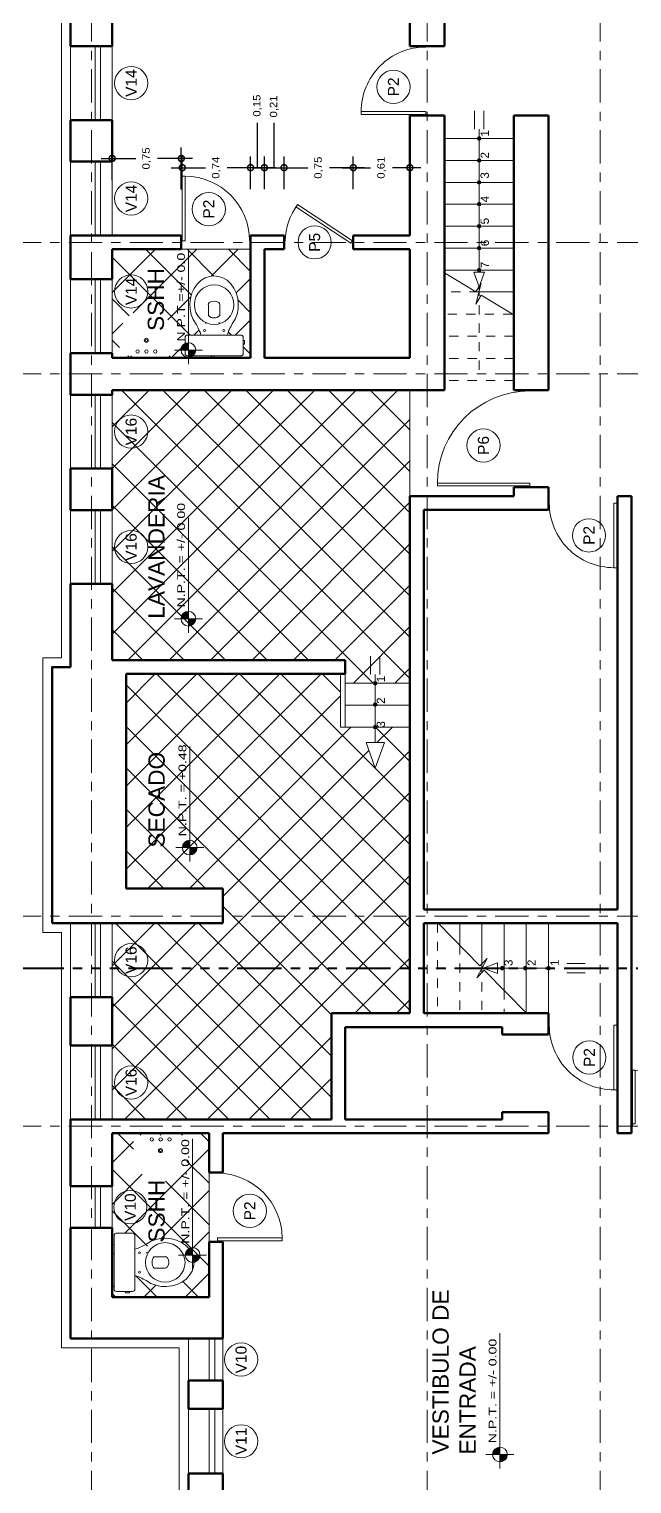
# Model space of a CAD drawing. Header units: millimetres. Extents: x -1459 to -1413, y -119 to 301.
# Drawn here: x -1448.68 to -1442.15, y -91.65 to -75.89 of the extents above; entities that cross this region are included whole.
import ezdxf

# ---------------------------------------------------------------- set-up
doc = ezdxf.new("R2010")
doc.units = ezdxf.units.MM
for name, pattern in [('ACAD_ISO06W100', [36, 24, -3, 0, -3, 0, -3, 0, -3]), ('ACAD_ISO10W100', [18, 12, -3, 0, -3]), ('RAYITAS', [0.375, 0.25, -0.125])]:
    doc.linetypes.add(name, pattern=pattern)
doc.layers.get('0').update_dxf_attribs({"lineweight": 0})
doc.layers.get('Defpoints').update_dxf_attribs({"lineweight": 5})
for name, color, linetype, lineweight in [('CORTE PLUMA 5', 5, 'Continuous', 40), ('COTAS', 190, 'Continuous', 9), ('EJES', 2, 'ACAD_ISO10W100', 13), ('GRADAS CAMBIO NIVEL', 3, 'Continuous', 15), ('MOBILIARIO FIJO', 2, 'Continuous', 9), ('MURO CORTADO', 1, 'Continuous', 60), ('MURO VISTO', 6, 'Continuous', 18), ('PROYECCIONES', 40, 'RAYITAS', 13), ('PUERTA VENTANA', 4, 'Continuous', 9), ('TEXTOS', 30, 'Continuous', 5), ('TEXTURAS', 227, 'Continuous', 0), ('VANOS CUADRO', 8, 'Continuous', 9)]:
    doc.layers.add(name, color=color, linetype=linetype, lineweight=lineweight)
doc.styles.add('Arial', font='arial.ttf')
doc.styles.add('ARIAL DERECHO', font='arial.ttf', dxfattribs={"width": 1.1})
doc.styles.get("Standard").update_dxf_attribs({"font": 'arial.ttf'})
doc.dimstyles.new('COTAS 50 OK', dxfattribs={"dimtxt": 0.08, "dimasz": 0.13, "dimexe": 0.12, "dimexo": 0.2, "dimgap": 0.07, "dimtad": 0, "dimtih": 1, "dimtoh": 1, "dimzin": 0, "dimtxsty": 'ARIAL DERECHO', "dimblk": 'DOTSMALL', "dimcen": 0.15, "dimdle": 0.12, "dimadec": 0, "dimazin": 0, "dimtfac": 1, "dimtmove": 1, "dimatfit": 3, "dimfxl": 1, "dimtzin": 0, "dimarcsym": 0})
pattern_1 = [(135, (-1328.15026, -456.6214), (-0.2245064, -0.2245064), []), (225, (-1328.15026, -456.6214), (0.2245064, -0.2245064), [])]

# ---------------------------------------------------------------- blocks, each defined once
blk = doc.blocks.new('puerta--75')
at = {"layer": 'PUERTA VENTANA'}
for p, q in [((211.926, 118.601), (212.626, 118.601)), ((211.926, 118.601), (211.926, 118.571)), ((211.926, 118.571), (212.626, 118.571)), ((212.626, 118.571), (212.626, 118.601))]:
    blk.add_line(p, q, dxfattribs=at)
blk.add_arc((211.926, 118.571), 0.7, 270, 0, dxfattribs=at)
blk = doc.blocks.new('puerta--1.05')
at = {"layer": 'PUERTA VENTANA'}
blk.add_lwpolyline([(222.951, 118.732), (222.951, 118.762), (221.951, 118.762), (221.951, 118.732), (222.951, 118.732)], dxfattribs=at)
blk.add_arc((222.951, 118.732), 1, 180, 270, dxfattribs=at)
blk = doc.blocks.new('lavadero')
at = {"layer": 'MOBILIARIO FIJO'}
for centre, radius in [((270.238, 170.034), 0.0184), ((270.117, 169.939), 0.0222), ((270.117, 169.939), 0.0114), ((270.238, 169.938), 0.0184), ((270.238, 169.842), 0.0184)]:
    blk.add_circle(centre, radius, dxfattribs=at)
blk = doc.blocks.new('npt')
h = blk.add_hatch(color=256)
h.paths.add_polyline_path([(0, 0), (0.071, 0, 0.414214), (0, 0.071)])
h.paths.add_polyline_path([(0, -0.071), (0, 0), (-0.071, 0, 0.414214)])
for p, q in [((-0.135, 0), (0.972, 0)), ((0, 0.135), (0, -0.135))]:
    blk.add_line(p, q)
blk.add_circle((0, 0), 0.0709)
blk = doc.blocks.new('CIRCULO GRADA')
at = {"layer": 'GRADAS CAMBIO NIVEL'}
h = blk.add_hatch(color=256, dxfattribs=at)
h.paths.add_polyline_path([(0.014, 0.014, 0.414214), (-0.014, 0.014), (0, 0)])
h.paths.add_polyline_path([(0.014, 0.014), (0, 0), (0.014, -0.014, 0.414214)])
h.paths.add_polyline_path([(0.014, -0.014), (0, 0), (-0.014, -0.014, 0.414214)])
h.paths.add_polyline_path([(0, 0), (-0.014, 0.014, 0.414214), (-0.014, -0.014)])
blk.add_circle((0, 0), 0.02, dxfattribs=at)
blk = doc.blocks.new('INODORO 1')
at = {"layer": 'MOBILIARIO FIJO'}
for p, q in [((367.057, 148.673), (367.057, 148.761)), ((367.372, 148.786), (367.082, 148.786)), ((367.372, 148.786), (367.662, 148.786)), ((367.687, 148.673), (367.687, 148.761)), ((367.057, 148.66), (367.041, 148.66)), ((367.041, 148.66), (367.041, 148.618)), ((367.041, 148.618), (367.057, 148.618)), ((367.057, 148.673), (367.057, 148.585)), ((367.687, 148.673), (367.687, 148.585)), ((367.372, 148.56), (367.082, 148.56)), ((367.228, 148.56), (367.516, 148.56)), ((367.372, 148.56), (367.662, 148.56)), ((367.31, 148.35), (367.31, 148.231)), ((367.434, 148.35), (367.434, 148.231))]:
    blk.add_line(p, q, dxfattribs=at)
for centre, radius in [((367.372, 148.231), 0.214), ((367.267, 148.511), 0.0105), ((367.477, 148.511), 0.0105)]:
    blk.add_circle(centre, radius, dxfattribs=at)
for centre, radius, start, end in [((367.082, 148.761), 0.025, 90, 180.4071), ((367.662, 148.761), 0.025, 359.5929, 90), ((367.082, 148.585), 0.025, 179.5929, 270), ((367.662, 148.585), 0.025, 270, 0.4071), ((367.372, 148.283), 0.0915, 47.0647, 132.9353), ((367.346, 148.233), 0.0359, 182.4248, 221.6359), ((367.372, 148.283), 0.0915, 234.373, 305.627), ((367.399, 148.233), 0.0359, 318.3641, 357.5752)]:
    blk.add_arc(centre, radius, start, end, dxfattribs=at)
blk.add_ellipse((367.372, 148.231), major_axis=(0, -0.312), ratio=0.841586, start_param=-2.293426, end_param=2.307823, dxfattribs=at)
for points, knots in [([(367.228, 148.56), (367.225, 148.54), (367.207, 148.498), (367.186, 148.459), (367.176, 148.438)], [0, 0, 0, 0, 0.0616647, 0.1332294, 0.1332294, 0.1332294, 0.1332294]), ([(367.516, 148.56), (367.519, 148.54), (367.537, 148.499), (367.557, 148.461), (367.567, 148.44)], [0.0004022, 0.0004022, 0.0004022, 0.0004022, 0.0616647, 0.1305417, 0.1305417, 0.1305417, 0.1305417])]:
    blk.add_open_spline(points, degree=3, knots=knots, dxfattribs=at)
blk = doc.blocks.new('puert dobl')
at = {"layer": 'PUERTA VENTANA'}
for p, q in [((368.957, 113.998), (368.957, 114.003)), ((368.957, 114.003), (368.987, 114.003)), ((368.957, 113.993), (368.957, 113.998)), ((369.569, 113.993), (368.957, 113.993)), ((368.987, 114.003), (368.987, 113.963)), ((368.987, 113.963), (369.569, 113.963)), ((369.569, 113.963), (369.569, 113.993)), ((369.569, 112.798), (369.569, 112.768))]:
    blk.add_line(p, q, dxfattribs=at)
blk.add_lwpolyline([(369.569, 112.768), (368.957, 112.768), (368.957, 112.763), (368.957, 112.758), (368.987, 112.758), (368.987, 112.798), (369.569, 112.798)], dxfattribs=at)
for centre, start, end in [((368.987, 113.963), 270, 0), ((368.987, 112.798), 0, 90)]:
    blk.add_arc(centre, 0.582, start, end, dxfattribs=at)
blk = doc.blocks.new('_DotSmall')
at = {"color": 0, "linetype": 'ByBlock', "const_width": 0.5}
blk.add_lwpolyline([(-0.0625, 0, 1), (0.0625, 0, 1)], format="xyb", close=True, dxfattribs=at)
blk = doc.blocks.new('*D882')
at = {"layer": 'COTAS', "color": 0, "lineweight": -2}
for p, q in [((-1445.166, -77.625), (-1445.166, -77.271)), ((-1444.553, -77.625), (-1444.553, -77.271)), ((-1445.286, -77.391), (-1444.978, -77.391)), ((-1444.433, -77.391), (-1444.741, -77.391))]:
    blk.add_line(p, q, dxfattribs=at)
at = {"layer": 'Defpoints', "color": 0}
for p in [(-1445.166, -77.391), (-1445.166, -77.825), (-1444.553, -77.825)]:
    blk.add_point(p, dxfattribs=at)
at = {"layer": 'COTAS', "color": 0, "lineweight": -2, "xscale": 0.13, "yscale": 0.13, "zscale": 0.13, "rotation": 180}
blk.add_blockref('_DotSmall', (-1445.166, -77.391), dxfattribs=at)
at = {"layer": 'COTAS', "color": 0, "lineweight": -2, "xscale": 0.13, "yscale": 0.13, "zscale": 0.13}
blk.add_blockref('_DotSmall', (-1444.553, -77.391), dxfattribs=at)
at = {"layer": 'COTAS', "color": 0, "insert": (-1444.859, -77.391), "char_height": 0.08, "attachment_point": 5, "rotation": 90, "style": 'ARIAL DERECHO'}
blk.add_mtext('0,61', dxfattribs=at)
blk = doc.blocks.new('*D883')
at = {"layer": 'COTAS', "color": 0, "lineweight": -2}
for p, q in [((-1445.916, -77.625), (-1445.916, -77.271)), ((-1445.166, -77.625), (-1445.166, -77.271)), ((-1446.036, -77.391), (-1445.659, -77.391)), ((-1445.046, -77.391), (-1445.423, -77.391))]:
    blk.add_line(p, q, dxfattribs=at)
at = {"layer": 'Defpoints', "color": 0}
for p in [(-1445.916, -77.391), (-1445.916, -77.825), (-1445.166, -77.825)]:
    blk.add_point(p, dxfattribs=at)
at = {"layer": 'COTAS', "color": 0, "lineweight": -2, "xscale": 0.13, "yscale": 0.13, "zscale": 0.13, "rotation": 180}
blk.add_blockref('_DotSmall', (-1445.916, -77.391), dxfattribs=at)
at = {"layer": 'COTAS', "color": 0, "lineweight": -2, "xscale": 0.13, "yscale": 0.13, "zscale": 0.13}
blk.add_blockref('_DotSmall', (-1445.166, -77.391), dxfattribs=at)
at = {"layer": 'COTAS', "color": 0, "insert": (-1445.541, -77.391), "char_height": 0.08, "attachment_point": 5, "rotation": 90, "style": 'ARIAL DERECHO'}
blk.add_mtext('0,75', dxfattribs=at)
blk = doc.blocks.new('*D884')
at = {"layer": 'COTAS', "color": 0, "lineweight": -2}
for p, q in [((-1446.023, -77.044), (-1446.023, -76.904)), ((-1446.023, -77.391), (-1446.023, -77.044)), ((-1446.129, -77.625), (-1446.129, -77.271)), ((-1445.916, -77.625), (-1445.916, -77.271)), ((-1446.249, -77.391), (-1445.796, -77.391))]:
    blk.add_line(p, q, dxfattribs=at)
at = {"layer": 'Defpoints', "color": 0}
for p in [(-1445.916, -77.391), (-1446.129, -77.825), (-1445.916, -77.825)]:
    blk.add_point(p, dxfattribs=at)
at = {"layer": 'COTAS', "color": 0, "lineweight": -2, "xscale": 0.13, "yscale": 0.13, "zscale": 0.13, "rotation": 180}
blk.add_blockref('_DotSmall', (-1446.129, -77.391), dxfattribs=at)
at = {"layer": 'COTAS', "color": 0, "lineweight": -2, "xscale": 0.13, "yscale": 0.13, "zscale": 0.13}
blk.add_blockref('_DotSmall', (-1445.916, -77.391), dxfattribs=at)
at = {"layer": 'COTAS', "color": 0, "insert": (-1446.023, -76.728), "char_height": 0.08, "attachment_point": 5, "rotation": 90, "style": 'ARIAL DERECHO'}
blk.add_mtext('0,21', dxfattribs=at)
blk = doc.blocks.new('*D885')
at = {"layer": 'COTAS', "color": 0, "lineweight": -2}
for p, q in [((-1446.204, -77.044), (-1446.204, -76.904)), ((-1446.204, -77.391), (-1446.204, -77.044)), ((-1446.279, -77.625), (-1446.279, -77.271)), ((-1446.129, -77.625), (-1446.129, -77.271)), ((-1446.009, -77.391), (-1446.399, -77.391))]:
    blk.add_line(p, q, dxfattribs=at)
at = {"layer": 'Defpoints', "color": 0}
for p in [(-1446.279, -77.391), (-1446.279, -77.825), (-1446.129, -77.825)]:
    blk.add_point(p, dxfattribs=at)
at = {"layer": 'COTAS', "color": 0, "lineweight": -2, "xscale": 0.13, "yscale": 0.13, "zscale": 0.13, "rotation": 180}
blk.add_blockref('_DotSmall', (-1446.279, -77.391), dxfattribs=at)
at = {"layer": 'COTAS', "color": 0, "lineweight": -2, "xscale": 0.13, "yscale": 0.13, "zscale": 0.13}
blk.add_blockref('_DotSmall', (-1446.129, -77.391), dxfattribs=at)
at = {"layer": 'COTAS', "color": 0, "insert": (-1446.204, -76.719), "char_height": 0.08, "attachment_point": 5, "rotation": 90, "style": 'ARIAL DERECHO'}
blk.add_mtext('0,15', dxfattribs=at)
blk = doc.blocks.new('*D886')
at = {"layer": 'COTAS', "color": 0, "lineweight": -2}
for p, q in [((-1447.019, -77.635), (-1447.019, -77.271)), ((-1446.279, -77.625), (-1446.279, -77.271)), ((-1447.139, -77.391), (-1446.768, -77.391)), ((-1446.159, -77.391), (-1446.531, -77.391))]:
    blk.add_line(p, q, dxfattribs=at)
at = {"layer": 'Defpoints', "color": 0}
for p in [(-1447.019, -77.391), (-1447.019, -77.835), (-1446.279, -77.825)]:
    blk.add_point(p, dxfattribs=at)
at = {"layer": 'COTAS', "color": 0, "lineweight": -2, "xscale": 0.13, "yscale": 0.13, "zscale": 0.13, "rotation": 180}
blk.add_blockref('_DotSmall', (-1447.019, -77.391), dxfattribs=at)
at = {"layer": 'COTAS', "color": 0, "lineweight": -2, "xscale": 0.13, "yscale": 0.13, "zscale": 0.13}
blk.add_blockref('_DotSmall', (-1446.279, -77.391), dxfattribs=at)
at = {"layer": 'COTAS', "color": 0, "insert": (-1446.649, -77.391), "char_height": 0.08, "attachment_point": 5, "rotation": 90, "style": 'ARIAL DERECHO'}
blk.add_mtext('0,74', dxfattribs=at)
blk = doc.blocks.new('*D887')
at = {"layer": 'COTAS', "color": 0, "lineweight": -2}
for p, q in [((-1447.778, -77.525), (-1447.778, -77.171)), ((-1447.029, -77.625), (-1447.029, -77.171)), ((-1447.898, -77.291), (-1447.522, -77.291)), ((-1446.909, -77.291), (-1447.286, -77.291))]:
    blk.add_line(p, q, dxfattribs=at)
at = {"layer": 'Defpoints', "color": 0}
for p in [(-1447.778, -77.291), (-1447.778, -77.725), (-1447.029, -77.825)]:
    blk.add_point(p, dxfattribs=at)
at = {"layer": 'COTAS', "color": 0, "lineweight": -2, "xscale": 0.13, "yscale": 0.13, "zscale": 0.13, "rotation": 180}
blk.add_blockref('_DotSmall', (-1447.778, -77.291), dxfattribs=at)
at = {"layer": 'COTAS', "color": 0, "lineweight": -2, "xscale": 0.13, "yscale": 0.13, "zscale": 0.13}
blk.add_blockref('_DotSmall', (-1447.029, -77.291), dxfattribs=at)
at = {"layer": 'COTAS', "color": 0, "insert": (-1447.404, -77.291), "char_height": 0.08, "attachment_point": 5, "rotation": 90, "style": 'ARIAL DERECHO'}
blk.add_mtext('0,75', dxfattribs=at)

msp = doc.modelspace()

# ---------------------------------------------------------------- hatches: boundary and pattern name
at = {"layer": 'TEXTURAS'}
h = msp.add_hatch(dxfattribs=at)
h.set_pattern_fill('ANSI37', color=256, scale=0.1, style=0)
h.set_pattern_definition(pattern_1)
h.paths.add_polyline_path([(-1447.243, -78.275), (-1447.778, -78.275), (-1447.778, -78.6), (-1447.778, -79.4), (-1447.778, -79.45), (-1446.279, -79.45), (-1446.279, -78.275), (-1446.493, -78.275)])
h.paths.add_polyline_path([(-1447.114, -79.209), (-1447.114, -79.402, -0.414214), (-1447.142, -79.43), (-1447.672, -79.43, -0.414214), (-1447.699, -79.402), (-1447.699, -79.209, -0.964614)], flags=16)
edge = h.paths.add_edge_path(flags=16)
edge.add_ellipse((-1446.674, -78.874), major_axis=(0, 0.312), ratio=0.841586, start_angle=228.5964, end_angle=492.2285, ccw=False)
edge.add_spline(control_points=[(-1446.477, -79.081), (-1446.488, -79.102), (-1446.508, -79.142), (-1446.526, -79.183), (-1446.53, -79.203)], knot_values=[0, 0, 0, 0, 0.071565, 0.133229, 0.133229, 0.133229, 0.133229], degree=3, periodic=0)
edge.add_line((-1446.53, -79.203), (-1446.383, -79.203))
edge.add_arc((-1446.383, -79.228), 0.025, 0.4071, 90, ccw=False)
edge.add_line((-1446.358, -79.228), (-1446.358, -79.261))
edge.add_line((-1446.358, -79.261), (-1446.342, -79.261))
edge.add_line((-1446.342, -79.261), (-1446.342, -79.303))
edge.add_line((-1446.342, -79.303), (-1446.358, -79.303))
edge.add_line((-1446.358, -79.303), (-1446.358, -79.316))
edge.add_line((-1446.358, -79.316), (-1446.358, -79.404))
edge.add_arc((-1446.383, -79.404), 0.025, -90, 0.4071, ccw=False)
edge.add_line((-1446.383, -79.43), (-1446.674, -79.43))
edge.add_line((-1446.674, -79.43), (-1446.964, -79.43))
edge.add_arc((-1446.964, -79.404), 0.025, 180.4071, 270, ccw=False)
edge.add_line((-1446.989, -79.405), (-1446.989, -79.316))
edge.add_line((-1446.989, -79.316), (-1446.989, -79.229))
edge.add_arc((-1446.964, -79.228), 0.025, 90, 180.4071, ccw=False)
edge.add_line((-1446.964, -79.203), (-1446.817, -79.203))
edge.add_spline(control_points=[(-1446.817, -79.203), (-1446.821, -79.183), (-1446.839, -79.143), (-1446.858, -79.104), (-1446.869, -79.084)], knot_values=[0.000402, 0.000402, 0.000402, 0.000402, 0.061665, 0.130542, 0.130542, 0.130542, 0.130542], degree=3, periodic=0)
h = msp.add_hatch(dxfattribs=at)
h.set_pattern_fill('ANSI37', color=256, scale=0.1, style=0)
h.set_pattern_definition([(135, (-1315.51908, -293.68027), (-0.2245064, -0.2245064), []), (225, (-1315.51908, -293.68027), (0.2245064, -0.2245064), [])])
h.paths.add_polyline_path([(-1447.628, -82.875), (-1447.628, -85.2), (-1446.578, -85.2), (-1446.578, -85.5), (-1444.553, -85.5), (-1444.553, -84.455), (-1444.553, -83.45), (-1444.908, -83.45, -0.414214), (-1444.928, -83.47), (-1444.928, -83.619), (-1444.828, -83.619), (-1444.928, -83.894), (-1445.028, -83.619), (-1444.928, -83.619), (-1444.928, -83.47, -0.414214), (-1444.948, -83.45), (-1445.253, -83.45), (-1445.303, -83.45), (-1445.303, -82.875)])
h.paths.add_polyline_path([(-1447.778, -79.8), (-1447.778, -79.85), (-1447.778, -80.65), (-1447.778, -81.1), (-1447.778, -81.9), (-1447.778, -82.725), (-1445.253, -82.725), (-1445.253, -82.875), (-1445.253, -82.975), (-1444.948, -82.975, -0.414214), (-1444.928, -82.955, -0.414214), (-1444.908, -82.975), (-1444.553, -82.975), (-1444.553, -80.949), (-1444.553, -79.8)])
h.paths.add_polyline_path([(-1446.578, -85.5), (-1446.578, -85.575), (-1447.778, -85.575), (-1447.778, -86.375), (-1447.778, -86.9), (-1447.778, -87.7), (-1445.403, -87.7), (-1445.403, -86.55), (-1444.553, -86.55), (-1444.553, -85.5)])
h.paths.add_polyline_path([(-1444.773, -83.478), (-1444.773, -83.363), (-1444.959, -83.363), (-1444.959, -83.478)], flags=24)
h.paths.add_polyline_path([(-1444.773, -82.984), (-1444.773, -82.869), (-1444.958, -82.869), (-1444.958, -82.984)], flags=9)
h.paths.add_polyline_path([(-1447.447, -86.15), (-1447.447, -85.792), (-1447.694, -85.792), (-1447.694, -86.15)], flags=24)
h = msp.add_hatch(dxfattribs=at)
h.set_pattern_fill('ANSI37', color=256, scale=0.1, style=0)
h.set_pattern_definition(pattern_1)
h.paths.add_polyline_path([(-1447.778, -87.85), (-1447.778, -88.425), (-1447.778, -88.875), (-1447.778, -89.625), (-1446.728, -89.625), (-1446.728, -89.025), (-1446.728, -88.275), (-1446.728, -87.85)])
h.paths.add_polyline_path([(-1447.546, -88.09), (-1447.546, -87.897, -0.414214), (-1447.518, -87.87), (-1446.988, -87.87, -0.414214), (-1446.96, -87.897), (-1446.96, -88.09, -0.964614)], flags=16)
edge = h.paths.add_edge_path(flags=16)
edge.add_ellipse((-1447.203, -89.249), major_axis=(-0.312, 0), ratio=0.841586, start_angle=48.5964, end_angle=312.2285, ccw=False)
edge.add_spline(control_points=[(-1447.41, -89.446), (-1447.431, -89.435), (-1447.47, -89.415), (-1447.512, -89.397), (-1447.532, -89.393)], knot_values=[0, 0, 0, 0, 0.071565, 0.133229, 0.133229, 0.133229, 0.133229], degree=3, periodic=0)
edge.add_line((-1447.532, -89.393), (-1447.532, -89.54))
edge.add_arc((-1447.557, -89.54), 0.025, -89.5929, 0, ccw=False)
edge.add_line((-1447.557, -89.565), (-1447.59, -89.565))
edge.add_line((-1447.59, -89.565), (-1447.59, -89.581))
edge.add_line((-1447.59, -89.581), (-1447.632, -89.581))
edge.add_line((-1447.632, -89.581), (-1447.632, -89.565))
edge.add_line((-1447.632, -89.565), (-1447.645, -89.565))
edge.add_line((-1447.645, -89.565), (-1447.733, -89.565))
edge.add_arc((-1447.733, -89.54), 0.025, 180, 270.4071, ccw=False)
edge.add_line((-1447.758, -89.54), (-1447.758, -89.25))
edge.add_line((-1447.758, -89.25), (-1447.758, -88.959))
edge.add_arc((-1447.733, -88.959), 0.025, 90.4071, 180, ccw=False)
edge.add_line((-1447.733, -88.934), (-1447.645, -88.934))
edge.add_line((-1447.645, -88.934), (-1447.557, -88.934))
edge.add_arc((-1447.557, -88.959), 0.025, 0, 90.4071, ccw=False)
edge.add_line((-1447.532, -88.959), (-1447.532, -89.106))
edge.add_spline(control_points=[(-1447.532, -89.106), (-1447.512, -89.102), (-1447.471, -89.084), (-1447.433, -89.065), (-1447.413, -89.054)], knot_values=[0.000402, 0.000402, 0.000402, 0.000402, 0.061665, 0.130542, 0.130542, 0.130542, 0.130542], degree=3, periodic=0)

# ---------------------------------------------------------------- linework, layer by layer
at = {"layer": 'CORTE PLUMA 5', "linetype": 'ACAD_ISO06W100', "lineweight": 40, "ltscale": 0.02}
msp.add_line((-1453.503, -86.062), (-1425.428, -86.062), dxfattribs=at)
at = {"layer": 'EJES', "ltscale": 0.03}
for p, q in [((-1448.003, -112.325), (-1448.003, -60.4)), ((-1444.366, -112.325), (-1444.366, -60.4)), ((-1442.491, -112.325), (-1442.491, -60.4)), ((-1427.428, -78.2), (-1451.503, -78.2)), ((-1427.428, -79.625), (-1451.503, -79.625)), ((-1427.428, -85.5), (-1451.503, -85.5)), ((-1427.428, -87.775), (-1451.503, -87.775))]:
    msp.add_line(p, q, dxfattribs=at)
at = {"layer": 'GRADAS CAMBIO NIVEL'}
for p, q in [((-1443.853, -76.775), (-1443.853, -76.975)), ((-1443.753, -76.775), (-1443.753, -76.975)), ((-1443.803, -76.975), (-1443.803, -78.522)), ((-1444.178, -77.075), (-1443.428, -77.075)), ((-1444.178, -77.312), (-1443.428, -77.312)), ((-1444.178, -77.55), (-1443.428, -77.55)), ((-1444.178, -77.787), (-1443.428, -77.787)), ((-1444.178, -78.025), (-1443.428, -78.025)), ((-1444.178, -78.262), (-1443.428, -78.262)), ((-1444.178, -78.5), (-1443.428, -78.5)), ((-1443.806, -78.737), (-1443.428, -78.737)), ((-1443.443, -78.977), (-1443.428, -78.977)), ((-1444.978, -82.681, 0.202), (-1444.978, -82.881, 0.202)), ((-1444.878, -82.681, 0.202), (-1444.878, -82.881, 0.202)), ((-1444.928, -83.619, 0.202), (-1444.928, -82.881, 0.202)), ((-1444.553, -82.975), (-1445.255, -82.975)), ((-1444.553, -83.212), (-1445.253, -83.212)), ((-1445.253, -83.45), (-1444.553, -83.45)), ((-1444.013, -85.575), (-1444.013, -85.813)), ((-1443.773, -85.575), (-1443.773, -86.014)), ((-1443.533, -85.575), (-1443.533, -86.301)), ((-1443.293, -85.575), (-1443.293, -86.546)), ((-1443.053, -85.575), (-1443.053, -86.55)), ((-1442.653, -86.012), (-1442.853, -86.012)), ((-1443.923, -86.062), (-1443.91, -86.062)), ((-1443.753, -86.062), (-1443.003, -86.062)), ((-1442.653, -86.112), (-1442.853, -86.112))]:
    msp.add_line(p, q, dxfattribs=at)
for points in [[(-1444.178, -78.53), (-1443.839, -78.736), (-1443.782, -78.643), (-1443.84, -78.871), (-1443.78, -78.772), (-1443.428, -78.986)], [(-1444.247, -85.575), (-1443.795, -86.035), (-1443.717, -85.959), (-1443.829, -86.165), (-1443.747, -86.084), (-1443.289, -86.55)]]:
    msp.add_lwpolyline(points, dxfattribs=at)
for points in [[(-1443.746, -78.522), (-1443.803, -78.68), (-1443.86, -78.522)], [(-1443.603, -86.005), (-1443.76, -86.062), (-1443.603, -86.119)]]:
    msp.add_lwpolyline(points, close=True, dxfattribs=at)
at = {"layer": 'GRADAS CAMBIO NIVEL', "elevation": 0.202}
msp.add_lwpolyline([(-1444.828, -83.619), (-1444.928, -83.894), (-1445.028, -83.619)], close=True, dxfattribs=at)
at = {"layer": 'MURO CORTADO'}
for p, q in [((-1448.228, -76.075), (-1448.228, -73.105)), ((-1447.778, -76.075), (-1447.778, -73.105)), ((-1444.553, -76.075), (-1444.553, -75.435)), ((-1444.178, -76.075), (-1444.178, -75.705)), ((-1447.778, -76.075), (-1448.228, -76.075)), ((-1444.178, -76.075), (-1444.553, -76.075)), ((-1448.228, -76.875), (-1448.228, -77.325)), ((-1447.778, -76.875), (-1448.228, -76.875)), ((-1447.778, -77.325), (-1447.778, -76.875)), ((-1444.553, -78.125), (-1444.553, -76.825)), ((-1444.178, -76.825), (-1444.553, -76.825)), ((-1444.178, -76.825), (-1444.178, -79.8)), ((-1443.428, -76.825), (-1443.428, -79.8)), ((-1443.428, -76.825), (-1443.053, -76.825)), ((-1443.053, -76.825), (-1443.053, -79.8)), ((-1448.228, -77.325), (-1447.778, -77.325)), ((-1448.228, -78.125), (-1448.228, -78.6)), ((-1447.029, -78.125), (-1448.228, -78.125)), ((-1447.029, -78.125), (-1447.029, -78.275)), ((-1445.916, -78.125), (-1446.279, -78.125)), ((-1446.279, -78.125), (-1446.279, -79.45)), ((-1445.916, -78.125), (-1445.916, -78.275)), ((-1444.553, -78.125), (-1445.166, -78.125)), ((-1445.166, -78.125), (-1445.166, -78.275)), ((-1447.778, -78.6), (-1447.778, -78.275)), ((-1447.029, -78.275), (-1447.778, -78.275)), ((-1445.916, -78.275), (-1446.129, -78.275)), ((-1446.129, -78.275), (-1446.129, -79.45)), ((-1444.553, -78.275), (-1445.166, -78.275)), ((-1444.553, -78.275), (-1444.553, -79.45)), ((-1447.778, -78.6), (-1448.228, -78.6)), ((-1447.778, -79.4), (-1448.228, -79.4)), ((-1447.778, -79.45), (-1447.778, -79.4)), ((-1447.778, -79.45), (-1446.279, -79.45)), ((-1446.129, -79.45), (-1444.553, -79.45)), ((-1447.778, -79.8), (-1444.178, -79.8)), ((-1443.428, -79.8), (-1443.053, -79.8)), ((-1448.228, -80.65), (-1448.228, -81.1)), ((-1447.778, -80.65), (-1448.228, -80.65)), ((-1447.778, -81.1), (-1447.778, -80.65)), ((-1444.553, -80.949), (-1443.428, -80.949)), ((-1444.553, -86.55), (-1444.553, -80.949)), ((-1443.428, -80.85), (-1443.428, -80.949)), ((-1443.428, -80.85), (-1443.053, -80.85)), ((-1443.053, -80.85), (-1443.053, -81.099)), ((-1442.303, -85.425), (-1442.303, -80.949)), ((-1442.153, -80.949), (-1442.303, -80.949)), ((-1442.153, -87.85), (-1442.153, -80.949)), ((-1448.228, -81.1), (-1447.778, -81.1)), ((-1444.403, -81.099), (-1443.053, -81.099)), ((-1444.403, -85.425), (-1444.403, -81.099)), ((-1448.228, -81.9), (-1447.778, -81.9)), ((-1448.228, -81.9), (-1448.228, -82.8)), ((-1447.778, -81.9), (-1447.778, -82.725)), ((-1447.778, -82.725), (-1445.253, -82.725)), ((-1445.253, -82.725), (-1445.253, -82.875)), ((-1448.428, -82.796), (-1448.428, -85.575)), ((-1448.428, -82.8), (-1448.228, -82.8)), ((-1447.628, -82.875), (-1447.628, -85.2)), ((-1447.628, -82.875), (-1445.253, -82.875)), ((-1447.628, -85.2), (-1446.578, -85.2)), ((-1446.578, -85.2), (-1446.578, -85.575)), ((-1442.303, -85.425), (-1444.403, -85.425)), ((-1448.428, -85.575), (-1446.578, -85.575)), ((-1444.403, -85.575), (-1442.303, -85.575)), ((-1444.403, -85.575), (-1444.403, -86.55)), ((-1442.303, -87.85), (-1442.303, -85.575)), ((-1448.228, -86.375), (-1448.228, -86.9)), ((-1448.228, -86.375), (-1447.778, -86.375)), ((-1447.778, -86.375), (-1447.778, -86.9)), ((-1445.403, -86.55), (-1445.403, -87.7)), ((-1444.553, -86.55), (-1445.403, -86.55)), ((-1443.053, -86.55), (-1444.403, -86.55)), ((-1443.053, -86.55), (-1443.053, -86.78)), ((-1445.253, -86.7), (-1445.253, -87.7)), ((-1445.253, -86.7), (-1443.553, -86.7)), ((-1443.553, -86.7), (-1443.553, -86.78)), ((-1443.553, -86.78), (-1443.053, -86.78)), ((-1447.778, -86.9), (-1448.228, -86.9)), ((-1448.228, -87.698), (-1448.228, -88.425)), ((-1448.228, -87.7), (-1445.403, -87.7)), ((-1447.778, -87.7), (-1447.778, -87.698)), ((-1443.553, -87.7), (-1445.253, -87.7)), ((-1443.553, -87.62), (-1443.053, -87.62)), ((-1443.553, -87.62), (-1443.553, -87.7)), ((-1443.053, -87.62), (-1443.053, -87.85)), ((-1447.778, -88.425), (-1447.778, -87.85)), ((-1447.778, -87.85), (-1446.728, -87.85)), ((-1446.728, -87.85), (-1446.728, -88.275)), ((-1446.578, -87.85), (-1443.053, -87.85)), ((-1446.578, -88.275), (-1446.578, -87.85)), ((-1442.303, -87.85), (-1442.153, -87.85)), ((-1446.728, -88.275), (-1446.578, -88.275)), ((-1448.228, -88.425), (-1447.778, -88.425)), ((-1447.778, -88.875), (-1448.228, -88.875)), ((-1448.228, -88.875), (-1448.228, -90.075)), ((-1447.778, -89.625), (-1447.778, -88.875)), ((-1446.578, -89.025), (-1446.728, -89.025)), ((-1446.728, -89.025), (-1446.728, -89.625)), ((-1446.578, -89.025), (-1446.578, -90.075)), ((-1446.728, -89.625), (-1447.778, -89.625)), ((-1448.228, -90.075), (-1446.578, -90.075)), ((-1446.953, -90.527), (-1446.953, -90.837)), ((-1446.578, -90.527), (-1446.953, -90.527)), ((-1446.578, -90.837), (-1446.578, -90.527)), ((-1446.953, -90.837), (-1446.578, -90.837)), ((-1446.953, -91.537), (-1446.953, -91.847)), ((-1446.578, -91.537), (-1446.953, -91.537)), ((-1446.578, -91.847), (-1446.578, -91.537))]:
    msp.add_line(p, q, dxfattribs=at)
msp.add_lwpolyline([(-1448.228, -79.4), (-1448.228, -79.85), (-1447.778, -79.85), (-1447.778, -79.8)], dxfattribs=at)
at = {"layer": 'MURO VISTO'}
for p, q in [((-1448.328, -63.6), (-1448.328, -82.7)), ((-1448.228, -76.875), (-1448.228, -76.075)), ((-1447.778, -76.875), (-1447.778, -76.075)), ((-1448.228, -78.125), (-1448.228, -77.325)), ((-1447.778, -78.125), (-1447.778, -77.325)), ((-1448.228, -79.4), (-1448.228, -78.6)), ((-1447.778, -79.4), (-1447.778, -78.6)), ((-1448.228, -80.65), (-1448.228, -79.85)), ((-1447.778, -80.65), (-1447.778, -79.85)), ((-1448.228, -81.9), (-1448.228, -81.1)), ((-1447.778, -81.9), (-1447.778, -81.1)), ((-1448.528, -82.7), (-1448.528, -85.675)), ((-1448.528, -82.7), (-1448.328, -82.7)), ((-1445.303, -82.875), (-1445.303, -83.45)), ((-1445.253, -82.875), (-1445.253, -83.45)), ((-1445.253, -83.45), (-1445.303, -83.45)), ((-1448.528, -85.675), (-1448.328, -85.675)), ((-1448.328, -90.175), (-1448.328, -85.675)), ((-1448.228, -86.375), (-1448.228, -85.575)), ((-1447.778, -86.375), (-1447.778, -85.575)), ((-1448.228, -87.7), (-1448.228, -86.9)), ((-1447.778, -87.7), (-1447.778, -86.9)), ((-1448.228, -88.875), (-1448.228, -88.425)), ((-1447.778, -88.875), (-1447.778, -88.425)), ((-1446.953, -90.527), (-1446.953, -90.075)), ((-1446.578, -90.527), (-1446.578, -90.075)), ((-1448.328, -90.175), (-1447.053, -90.175)), ((-1446.953, -91.537), (-1446.953, -90.837)), ((-1446.578, -91.537), (-1446.578, -90.837))]:
    msp.add_line(p, q, dxfattribs=at)
msp.add_lwpolyline([(-1447.053, -90.175), (-1447.053, -96.353)], dxfattribs=at)
at = {"layer": 'PROYECCIONES', "linetype": 'RAYITAS', "lineweight": 13, "ltscale": 0.3}
for p, q in [((-1443.806, -78.737), (-1444.178, -78.737)), ((-1443.803, -78.68), (-1443.803, -79.655)), ((-1443.443, -78.977), (-1444.178, -78.977)), ((-1443.428, -79.217), (-1444.178, -79.217)), ((-1443.428, -79.457), (-1444.178, -79.457)), ((-1443.428, -79.697), (-1444.178, -79.697)), ((-1444.253, -85.575), (-1444.253, -86.55)), ((-1444.013, -85.813), (-1444.013, -86.55)), ((-1443.773, -86.014), (-1443.773, -86.55)), ((-1443.773, -86.062), (-1444.403, -86.062)), ((-1443.533, -86.301), (-1443.533, -86.55))]:
    msp.add_line(p, q, dxfattribs=at)
at = {"layer": 'PUERTA VENTANA'}
for p, q in [((-1445.787, -77.816), (-1445.192, -78.21)), ((-1445.771, -77.791), (-1445.176, -78.185)), ((-1445.176, -78.185), (-1445.192, -78.21)), ((-1446.726, -90.527), (-1446.726, -90.075)), ((-1446.666, -90.527), (-1446.666, -90.075)), ((-1446.726, -91.537), (-1446.726, -90.837)), ((-1446.666, -91.537), (-1446.666, -90.837))]:
    msp.add_line(p, q, dxfattribs=at)
for points in [[(-1447.963, -76.875), (-1447.963, -76.075)], [(-1447.903, -76.875), (-1447.903, -76.075)], [(-1447.963, -78.125), (-1447.963, -77.325)], [(-1447.903, -78.125), (-1447.903, -77.325)], [(-1447.963, -79.4), (-1447.963, -78.6)], [(-1447.903, -79.4), (-1447.903, -78.6)], [(-1447.963, -80.65), (-1447.963, -79.85)], [(-1447.903, -80.65), (-1447.903, -79.85)], [(-1447.963, -81.9), (-1447.963, -81.1)], [(-1447.903, -81.9), (-1447.903, -81.1)], [(-1447.963, -86.375), (-1447.963, -85.575)], [(-1447.903, -86.375), (-1447.903, -85.575)], [(-1447.963, -87.7), (-1447.963, -86.9)], [(-1447.903, -87.7), (-1447.903, -86.9)], [(-1447.963, -88.875), (-1447.963, -88.425)], [(-1447.903, -88.875), (-1447.903, -88.425)]]:
    msp.add_lwpolyline(points, dxfattribs=at)
msp.add_arc((-1445.192, -78.21), 0.714, 144.1073, 177.9914, dxfattribs=at)
at = {"layer": 'TEXTOS'}
for p, q in [((-1446.907, -88.076), (-1446.907, -87.912)), ((-1443.578, -90.237), (-1443.578, -90.017))]:
    msp.add_line(p, q, dxfattribs=at)
at = {"layer": 'TEXTURAS'}
for p, q in [((-1447.029, -78.275), (-1446.279, -78.275)), ((-1444.553, -80.949), (-1444.553, -79.8)), ((-1446.728, -89.025), (-1446.728, -88.275))]:
    msp.add_line(p, q, dxfattribs=at)
at = {"layer": 'VANOS CUADRO'}
for centre in [(-1447.572, -76.475), (-1444.731, -76.516), (-1447.572, -77.725), (-1446.732, -77.84), (-1445.585, -78.2), (-1447.572, -78.731), (-1447.572, -80.25), (-1443.756, -80.4), (-1442.613, -81.374), (-1447.572, -81.5), (-1447.572, -85.975), (-1442.609, -87.03), (-1447.572, -87.3), (-1447.581, -88.65), (-1446.288, -88.691), (-1446.381, -90.301), (-1446.381, -91.187)]:
    msp.add_circle(centre, 0.18, dxfattribs=at)

# ---------------------------------------------------------------- block references
at = {"layer": 'CORTE PLUMA 5'}
for p, rotation in [((-1079.302, 69.356), 180), ((-1298.972, -456.621), 90)]:
    msp.add_blockref('INODORO 1', p, dxfattribs=dict(at, rotation=rotation))
at = {"layer": 'GRADAS CAMBIO NIVEL', "xscale": -1}
for name, p, rotation in [('CIRCULO GRADA', (-1443.803, -77.075), 359.9999974019935), ('CIRCULO GRADA', (-1443.803, -77.312), 359.9999974019935), ('CIRCULO GRADA', (-1443.803, -77.55), 359.9999974019935), ('CIRCULO GRADA', (-1443.803, -77.786), 359.9999974019935), ('CIRCULO GRADA', (-1443.803, -78.025), 359.9999974019935), ('CIRCULO GRADA', (-1443.803, -78.262), 359.9999974019935), ('CIRCULO GRADA', (-1443.803, -78.5), 359.9999974019935), ('lavadero', (-1277.469, 190.856), 90), ('CIRCULO GRADA', (-1444.928, -82.975), 359.9999974019935), ('CIRCULO GRADA', (-1444.928, -83.207, 0.202), 359.9999974019935), ('CIRCULO GRADA', (-1444.928, -83.45, 0.202), 359.9999974019935), ('CIRCULO GRADA', (-1443.553, -86.062), 359.9999974019935), ('CIRCULO GRADA', (-1443.303, -86.062), 359.9999974019935), ('CIRCULO GRADA', (-1443.053, -86.062), 359.9999974019935)]:
    msp.add_blockref(name, p, dxfattribs=dict(at, rotation=rotation))
at = {"layer": 'GRADAS CAMBIO NIVEL', "rotation": 90}
msp.add_blockref('lavadero', (-1277.315, -358.155), dxfattribs=at)
at = {"layer": 'PUERTA VENTANA'}
for name, p, rotation in [('puerta--75', (-1232.455, 41.787), 180), ('puerta--75', (-1328.418, -290.11), 90), ('puerta--75', (-1560.914, 130.902), 270), ('puerta--75', (-1560.914, 125.246), 270), ('puert dobl', (-1328.15, -456.736), 90)]:
    msp.add_blockref(name, p, dxfattribs=dict(at, rotation=rotation))
at = {"layer": 'PUERTA VENTANA', "xscale": -1, "rotation": 180}
for name, p in [('puerta--1.05', (-1666.206, 37.923)), ('puerta--75', (-1658.564, 29.587))]:
    msp.add_blockref(name, p, dxfattribs=at)
at = {"layer": 'TEXTOS', "xscale": 1.125, "yscale": 1.125, "zscale": 1.125, "rotation": 90}
for p in [(-1446.952, -79.367), (-1446.952, -82.277), (-1446.938, -84.756), (-1446.907, -89.169), (-1443.578, -91.33)]:
    msp.add_blockref('npt', p, dxfattribs=at)

# ---------------------------------------------------------------- texts
at = {"layer": 'GRADAS CAMBIO NIVEL', "char_height": 0.09, "width": 0.1643, "attachment_point": 5, "rotation": 90, "style": 'Arial'}
for s, insert in [('1', (-1443.742, -77.02, -0.202)), ('2', (-1443.742, -77.257, -0.202)), ('3', (-1443.742, -77.475, -0.202)), ('4', (-1443.742, -77.732, -0.202)), ('5', (-1443.742, -77.97, -0.202)), ('6', (-1443.742, -78.207, -0.202)), ('7', (-1443.742, -78.445, -0.202)), ('1', (-1444.867, -82.931, -0.202)), ('2', (-1444.867, -83.164)), ('3', (-1444.867, -83.421)), ('3', (-1443.485, -86.004)), ('2', (-1443.235, -86.004)), ('1', (-1442.985, -86.004))]:
    msp.add_mtext(s, dxfattribs=dict(at, insert=insert))
at = {"layer": 'TEXTOS', "style": 'Arial', "width": 1.3}
for s, p in [('N.P.T.=+/- 0.0', (-1446.99, -79.275)), ('N.P.T. = +/- 0.00', (-1446.989, -82.155)), ('N.P.T. = +0.48', (-1446.975, -84.634)), ('N.P.T. = +/- 0.00', (-1446.944, -89.047)), ('N.P.T. = +/- 0.00', (-1443.615, -91.208))]:
    msp.add_text(s, height=0.08437, rotation=90, dxfattribs=at).set_placement(p)
at = {"layer": 'TEXTOS', "char_height": 0.1758, "attachment_point": 1, "rotation": 90}
for s, width, insert in [('\\PSSHH', 0.87063, (-1447.686, -79.16)), ('\\PLAVANDERIA', 1.30577, (-1447.68, -82.277)), ('\\PSECADO', 1.30577, (-1447.678, -84.756)), ('\\PSSHH', 0.87063, (-1447.678, -89.035)), ('VESTIBULO DE\\PENTRADA', 2.8422, (-1444.309, -91.33))]:
    msp.add_mtext_dynamic_manual_height_columns(s, width=width, gutter_width=12.5, heights=[0], dxfattribs=dict(at, insert=insert))
at = {"layer": 'VANOS CUADRO', "char_height": 0.12, "width": 0.4285, "attachment_point": 5, "rotation": 90, "style": 'Arial'}
for s, insert in [('V14', (-1447.572, -76.475)), ('P2', (-1444.731, -76.516)), ('V14', (-1447.572, -77.725)), ('P2', (-1446.732, -77.84)), ('P5', (-1445.585, -78.2)), ('V14', (-1447.572, -78.731)), ('V16', (-1447.572, -80.25)), ('P6', (-1443.756, -80.4)), ('P2', (-1442.613, -81.374)), ('V16', (-1447.572, -81.5)), ('V16', (-1447.572, -85.975)), ('P2', (-1442.609, -87.03)), ('V16', (-1447.572, -87.3)), ('V10', (-1447.581, -88.651)), ('P2', (-1446.288, -88.691)), ('V10', (-1446.381, -90.302)), ('V11', (-1446.381, -91.187))]:
    msp.add_mtext(s, dxfattribs=dict(at, insert=insert))

# ---------------------------------------------------------------- dimensions: what is measured, and where the dimension line sits
at = {"layer": 'COTAS'}
for base, p1, p2, picture, middle in [((-1446.279, -77.391), (-1446.129, -77.825), (-1446.279, -77.825), '*D885', (-1446.204, -76.834)), ((-1445.916, -77.391), (-1446.129, -77.825), (-1445.916, -77.825), '*D884', (-1446.023, -76.834)), ((-1447.778, -77.291), (-1447.029, -77.825), (-1447.778, -77.725), '*D887', (-1447.404, -77.291)), ((-1447.019, -77.391), (-1446.279, -77.825), (-1447.019, -77.835), '*D886', (-1446.649, -77.391)), ((-1445.916, -77.391), (-1445.166, -77.825), (-1445.916, -77.825), '*D883', (-1445.541, -77.391)), ((-1445.166, -77.391), (-1444.553, -77.825), (-1445.166, -77.825), '*D882', (-1444.859, -77.391))]:
    dim = msp.add_linear_dim(base=base, p1=p1, p2=p2, angle=180, dimstyle='COTAS 50 OK', dxfattribs=at)
    dim.commit()
    dim.dimension.update_dxf_attribs({"geometry": picture, "text_midpoint": middle})

doc.saveas('drawing.dxf')
